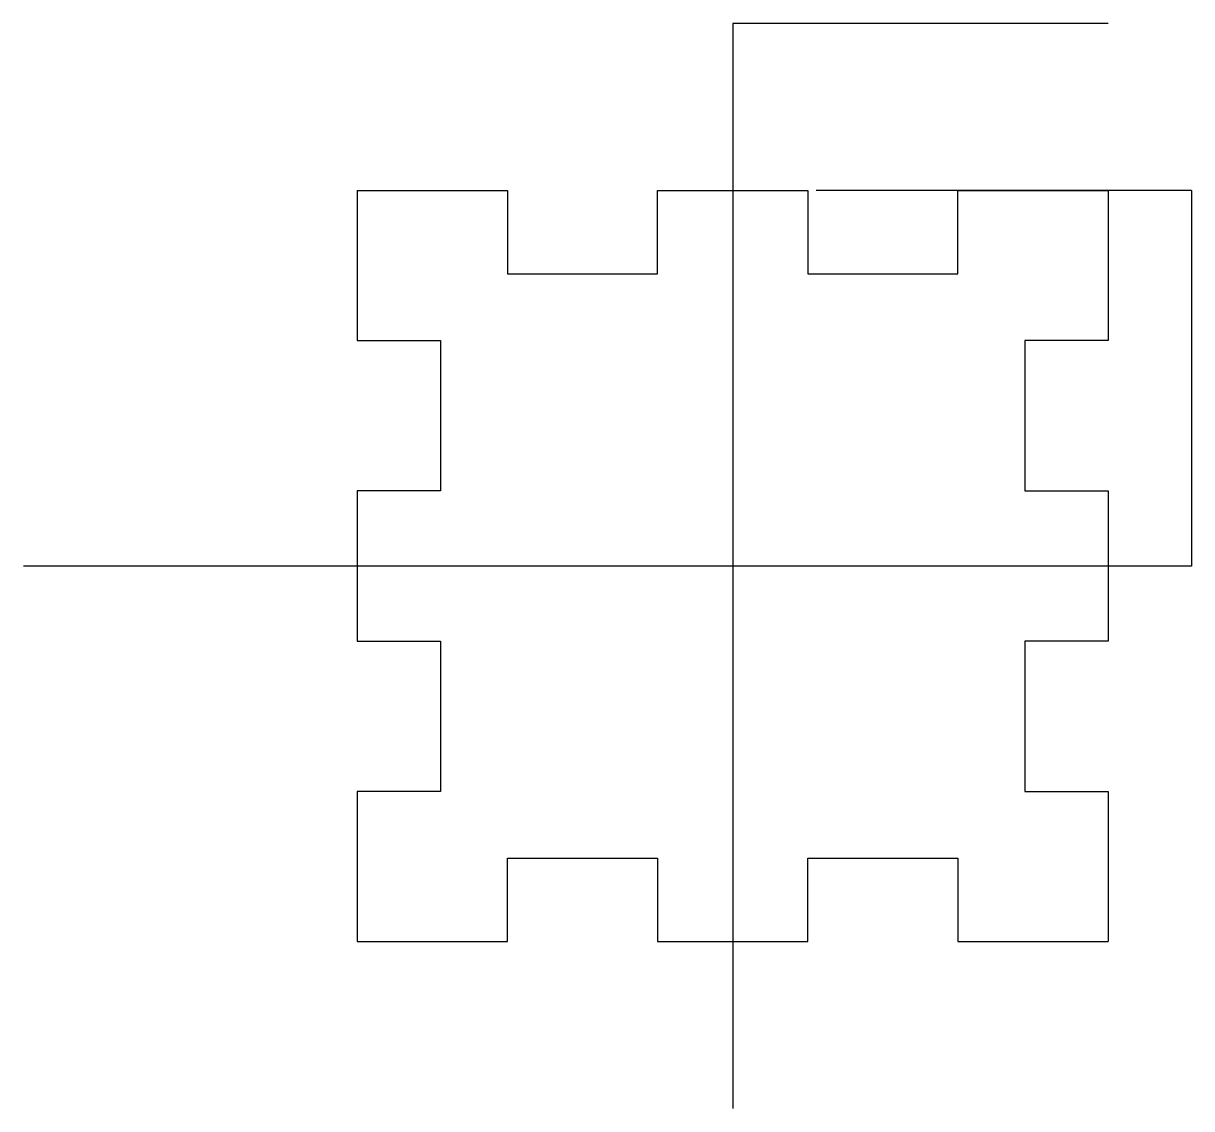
# Model space of a CAD drawing. Header units: millimetres. Extents: x -20 to 50, y -55 to 10.
import ezdxf

# ---------------------------------------------------------------- set-up
doc = ezdxf.new("R2010")
doc.units = ezdxf.units.MM
doc.layers.get('0').update_dxf_attribs({"linetype": 'CONTINUOUS'})

msp = doc.modelspace()

# ---------------------------------------------------------------- linework, layer by layer
for p, q in [((45, 10), (22.5, 10)), ((22.5, 10), (22.5, -55)), ((0, 0), (9, 0)), ((0, 0), (0, -9)), ((9, 0), (9, -5)), ((18, -5), (18, 0)), ((18, 0), (27, 0)), ((27, 0), (27, -5)), ((50, 0), (27.5, 0)), ((36, -5), (36, 0)), ((36, 0), (45, 0)), ((45, 0), (45, -9)), ((50, 0), (50, -22.5)), ((9, -5), (18, -5)), ((27, -5), (36, -5)), ((0, -9), (5, -9)), ((5, -9), (5, -18)), ((45, -9), (40, -9)), ((40, -9), (40, -18)), ((5, -18), (0, -18)), ((0, -18), (0, -27)), ((40, -18), (45, -18)), ((45, -18), (45, -27)), ((50, -22.5), (-20, -22.5)), ((0, -27), (5, -27)), ((5, -27), (5, -36)), ((45, -27), (40, -27)), ((40, -27), (40, -36)), ((5, -36), (0, -36)), ((0, -36), (0, -45)), ((40, -36), (45, -36)), ((45, -36), (45, -45)), ((9, -45), (9, -40)), ((9, -40), (18, -40)), ((18, -40), (18, -45)), ((27, -45), (27, -40)), ((27, -40), (36, -40)), ((36, -40), (36, -45)), ((0, -45), (9, -45)), ((18, -45), (27, -45)), ((36, -45), (45, -45))]:
    msp.add_line(p, q)

doc.saveas('drawing.dxf')
